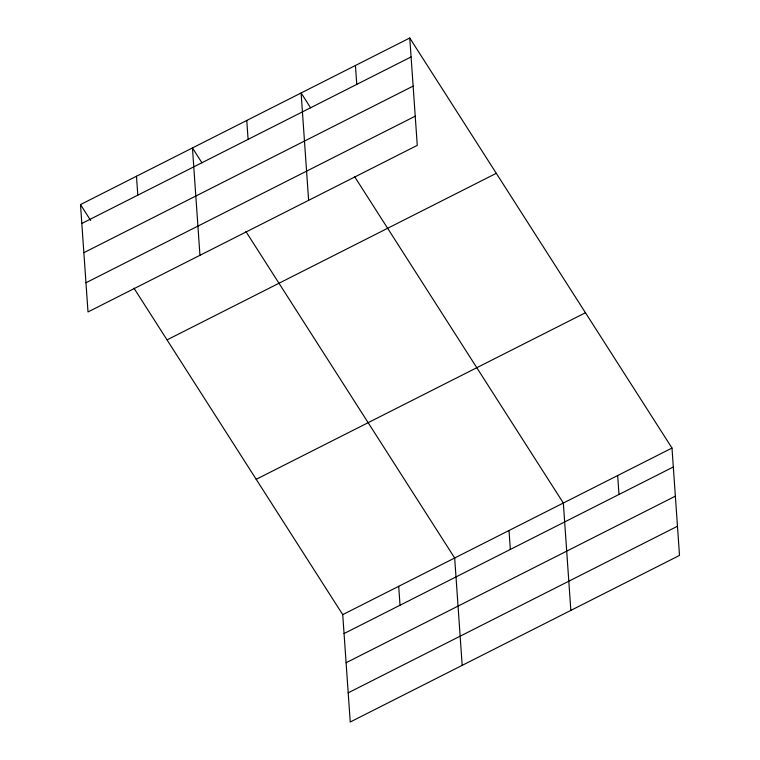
<?xml version="1.0" encoding="UTF-8"?>
<svg xmlns="http://www.w3.org/2000/svg" width="760" height="760" viewBox="0 0 760 760"><rect width="100%" height="100%" fill="white"/><g stroke="black" fill="none" stroke-linecap="round" stroke-linejoin="round"><path stroke-width="1.14" d="M409.763 38L417.269 145.369L88.008 311.942L80.493 204.573L409.763 38L671.992 448.058L679.506 555.427L350.236 722L342.731 614.631L133.95 288.144M81.823 223.487L411.084 56.924M83.866 252.681L413.126 86.108M85.965 282.748L415.226 116.185M167.038 339.891L496.299 173.318M256.196 479.313L585.457 312.74M342.731 614.631L671.992 448.058M344.052 633.555L673.322 466.982M346.094 662.739L675.355 496.175M348.194 692.816L677.464 526.243M310.65 107.891L301.102 92.967L308.617 200.336M354.549 176.548L563.341 503.034L570.846 610.403M201.989 162.858L192.451 147.934L199.956 255.303M245.898 231.515L454.68 558.001L462.184 665.37M80.493 204.573L90.677 220.486M617.661 475.541L618.991 494.465M509.01 530.518L510.331 549.433M398.705 586.311L400.026 605.236M355.433 65.484L356.753 84.407M246.772 120.451L248.102 139.375M136.477 176.254L137.798 195.168"/></g></svg>
